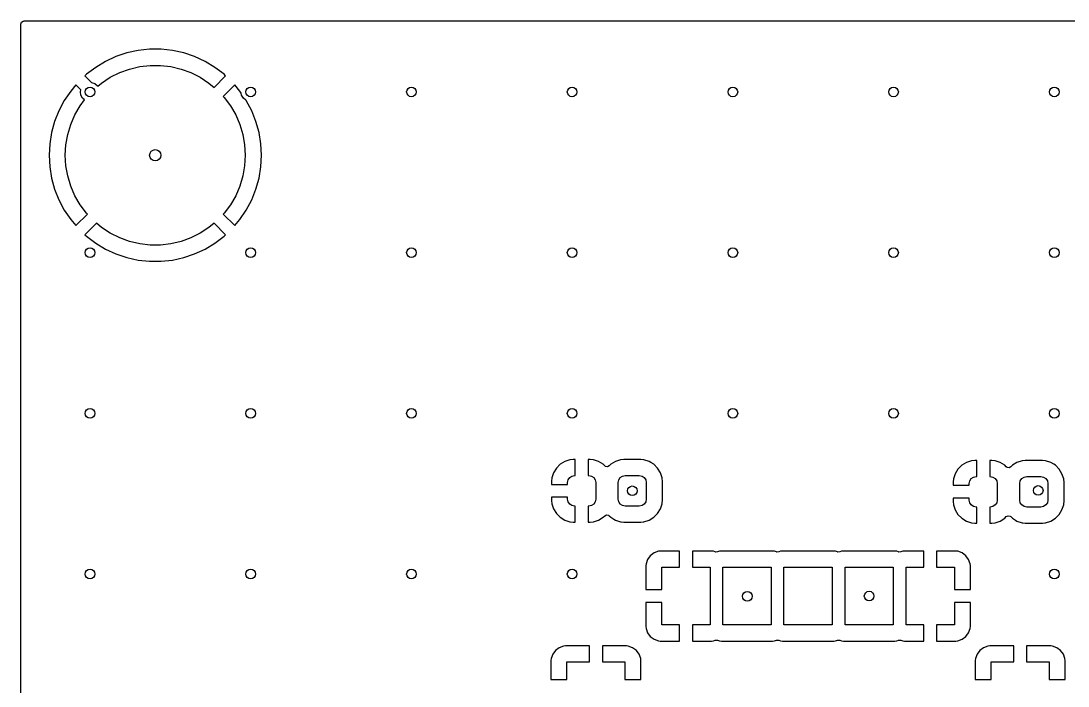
# Model space of a CAD drawing. Extents: x 4.39 to 6.32, y -5.3 to -3.37.
# Drawn here: x 4.391 to 5.673, y -4.181 to -3.366 of the extents above; entities that cross this region are included whole.
import ezdxf

# ---------------------------------------------------------------- set-up
doc = ezdxf.new("R2010")
doc.units = 0
doc.header["$MEASUREMENT"] = 0
doc.layers.add('BLACK', color=7, linetype='CONTINUOUS')

msp = doc.modelspace()

# ---------------------------------------------------------------- linework, layer by layer
at = {"layer": 'BLACK', "linetype": 'CONTINUOUS'}
for p, q in [((4.3906, -3.3701), (4.3913, -3.3678)), ((4.3906, -3.5307), (4.3906, -3.3701)), ((4.3913, -3.3678), (4.3933, -3.3664)), ((4.3933, -3.3664), (4.3945, -3.3662)), ((4.3945, -3.3662), (6.3158, -3.3662)), ((4.507, -3.4098), (4.4942, -3.4158)), ((4.5203, -3.4053), (4.507, -3.4098)), ((4.5341, -3.4023), (4.5203, -3.4053)), ((4.5203, -3.4053), (4.5203, -3.4053)), ((4.5481, -3.4008), (4.5341, -3.4023)), ((4.5622, -3.4008), (4.5481, -3.4008)), ((4.5762, -3.4023), (4.5622, -3.4008)), ((4.5899, -3.4053), (4.5762, -3.4023)), ((4.5762, -3.4023), (4.5762, -3.4023)), ((4.6033, -3.4098), (4.5899, -3.4053)), ((4.6161, -3.4158), (4.6033, -3.4098)), ((4.4821, -3.423), (4.4709, -3.4315)), ((4.4942, -3.4158), (4.4821, -3.423)), ((4.4821, -3.423), (4.4821, -3.423)), ((4.5235, -3.4251), (4.536, -3.4221)), ((4.536, -3.4221), (4.5487, -3.4207)), ((4.5487, -3.4207), (4.5615, -3.4207)), ((4.5615, -3.4207), (4.5743, -3.4221)), ((4.5743, -3.4221), (4.5867, -3.4251)), ((4.6281, -3.423), (4.6161, -3.4158)), ((4.6394, -3.4315), (4.6281, -3.423)), ((4.6281, -3.423), (4.6281, -3.423)), ((4.4709, -3.4315), (4.4689, -3.4334)), ((4.4689, -3.4334), (4.4771, -3.4415)), ((4.4709, -3.4315), (4.4709, -3.4315)), ((4.4893, -3.4423), (4.5, -3.4352)), ((4.5, -3.4352), (4.5115, -3.4295)), ((4.5115, -3.4295), (4.5235, -3.4251)), ((4.5867, -3.4251), (4.5988, -3.4295)), ((4.5988, -3.4295), (4.6102, -3.4352)), ((4.6102, -3.4352), (4.6209, -3.4423)), ((4.6272, -3.4475), (4.6413, -3.4334)), ((4.6413, -3.4334), (4.6394, -3.4315)), ((4.4578, -3.4446), (4.4515, -3.452)), ((4.4638, -3.4506), (4.4578, -3.4446)), ((4.4771, -3.4415), (4.4772, -3.4415)), ((4.4772, -3.4415), (4.4811, -3.4429)), ((4.4811, -3.4429), (4.4842, -3.4456)), ((4.4842, -3.4456), (4.4846, -3.4462)), ((4.4846, -3.4462), (4.4893, -3.4423)), ((4.6209, -3.4423), (4.6272, -3.4475)), ((4.6524, -3.4446), (4.6384, -3.4586)), ((4.6587, -3.452), (4.6524, -3.4446)), ((4.4515, -3.452), (4.4436, -3.4636)), ((4.4515, -3.452), (4.4515, -3.452)), ((4.463, -3.4701), (4.4685, -3.4627)), ((4.4634, -3.4531), (4.4638, -3.4506)), ((4.4641, -3.4572), (4.4634, -3.4531)), ((4.4661, -3.4607), (4.4641, -3.4572)), ((4.4685, -3.4627), (4.4661, -3.4607)), ((4.6384, -3.4586), (4.6396, -3.4599)), ((4.6396, -3.4599), (4.6472, -3.4701)), ((4.6605, -3.4546), (4.6587, -3.452)), ((4.6587, -3.452), (4.6587, -3.452)), ((4.6609, -3.4572), (4.6605, -3.4546)), ((4.663, -3.4607), (4.6609, -3.4572)), ((4.6661, -3.4634), (4.663, -3.4607)), ((4.4436, -3.4636), (4.437, -3.4761)), ((4.4566, -3.4812), (4.463, -3.4701)), ((4.6472, -3.4701), (4.6536, -3.4812)), ((4.6665, -3.4635), (4.6661, -3.4634)), ((4.6666, -3.4636), (4.6665, -3.4635)), ((4.6732, -3.4761), (4.6666, -3.4636)), ((4.437, -3.4761), (4.4318, -3.4892)), ((4.4515, -3.493), (4.4566, -3.4812)), ((4.6536, -3.4812), (4.6587, -3.493)), ((4.6784, -3.4892), (4.6732, -3.4761)), ((4.4318, -3.4892), (4.428, -3.5027)), ((4.4318, -3.4892), (4.4318, -3.4892)), ((4.4479, -3.5053), (4.4515, -3.493)), ((4.6587, -3.493), (4.6624, -3.5053)), ((4.6822, -3.5027), (4.6784, -3.4892)), ((4.6784, -3.4892), (4.6784, -3.4892)), ((4.428, -3.5027), (4.4258, -3.5166)), ((4.4456, -3.5179), (4.4479, -3.5053)), ((4.6624, -3.5053), (4.6646, -3.5179)), ((4.6845, -3.5166), (4.6822, -3.5027)), ((4.4258, -3.5166), (4.425, -3.5307)), ((4.4449, -3.5307), (4.4456, -3.5179)), ((4.6646, -3.5179), (4.6654, -3.5307)), ((4.6852, -3.5307), (4.6845, -3.5166)), ((4.3906, -3.9298), (4.3906, -3.5307)), ((4.425, -3.5307), (4.4258, -3.5448)), ((4.4456, -3.5435), (4.4449, -3.5307)), ((4.6654, -3.5307), (4.6646, -3.5435)), ((4.6845, -3.5448), (4.6852, -3.5307)), ((4.4258, -3.5448), (4.428, -3.5587)), ((4.4479, -3.5561), (4.4456, -3.5435)), ((4.6646, -3.5435), (4.6624, -3.5561)), ((4.6822, -3.5587), (4.6845, -3.5448)), ((4.428, -3.5587), (4.4318, -3.5723)), ((4.4515, -3.5684), (4.4479, -3.5561)), ((4.6624, -3.5561), (4.6587, -3.5684)), ((4.6784, -3.5723), (4.6822, -3.5587)), ((4.4318, -3.5723), (4.4318, -3.5723)), ((4.4318, -3.5723), (4.437, -3.5853)), ((4.4566, -3.5802), (4.4515, -3.5684)), ((4.6587, -3.5684), (4.6536, -3.5802)), ((4.6732, -3.5853), (4.6784, -3.5723)), ((4.6784, -3.5723), (4.6784, -3.5723)), ((4.437, -3.5853), (4.4436, -3.5978)), ((4.463, -3.5913), (4.4566, -3.5802)), ((4.6536, -3.5802), (4.6472, -3.5913)), ((4.6666, -3.5978), (4.6732, -3.5853)), ((4.4436, -3.5978), (4.4515, -3.6094)), ((4.4578, -3.6169), (4.4719, -3.6028)), ((4.4707, -3.6016), (4.463, -3.5913)), ((4.4719, -3.6028), (4.4707, -3.6016)), ((4.6396, -3.6016), (4.6384, -3.6028)), ((4.6384, -3.6028), (4.6524, -3.6169)), ((4.6472, -3.5913), (4.6396, -3.6016)), ((4.6587, -3.6094), (4.6666, -3.5978)), ((4.4515, -3.6094), (4.4515, -3.6094)), ((4.4515, -3.6094), (4.4578, -3.6169)), ((4.4831, -3.6139), (4.4689, -3.628)), ((4.4893, -3.6191), (4.4831, -3.6139)), ((4.6272, -3.6139), (4.6209, -3.6191)), ((4.6413, -3.628), (4.6272, -3.6139)), ((4.6524, -3.6169), (4.6587, -3.6094)), ((4.6587, -3.6094), (4.6587, -3.6094)), ((4.4689, -3.628), (4.4709, -3.6299)), ((4.5, -3.6262), (4.4893, -3.6191)), ((4.5115, -3.6319), (4.5, -3.6262)), ((4.6102, -3.6262), (4.5988, -3.6319)), ((4.6209, -3.6191), (4.6102, -3.6262)), ((4.6394, -3.6299), (4.6413, -3.628)), ((4.4709, -3.6299), (4.4821, -3.6384)), ((4.4821, -3.6384), (4.4821, -3.6384)), ((4.4821, -3.6384), (4.4942, -3.6457)), ((4.5235, -3.6363), (4.5115, -3.6319)), ((4.536, -3.6393), (4.5235, -3.6363)), ((4.5487, -3.6408), (4.536, -3.6393)), ((4.5615, -3.6408), (4.5487, -3.6408)), ((4.5743, -3.6393), (4.5615, -3.6408)), ((4.5867, -3.6363), (4.5743, -3.6393)), ((4.5988, -3.6319), (4.5867, -3.6363)), ((4.6161, -3.6457), (4.6281, -3.6384)), ((4.6281, -3.6384), (4.6394, -3.6299)), ((4.6281, -3.6384), (4.6281, -3.6384)), ((4.4942, -3.6457), (4.507, -3.6516)), ((4.507, -3.6516), (4.5203, -3.6561)), ((4.5899, -3.6561), (4.6033, -3.6516)), ((4.6033, -3.6516), (4.6161, -3.6457)), ((4.5203, -3.6561), (4.5341, -3.6591)), ((4.5341, -3.6591), (4.5341, -3.6591)), ((4.5341, -3.6591), (4.5481, -3.6606)), ((4.5481, -3.6606), (4.5622, -3.6606)), ((4.5622, -3.6606), (4.5762, -3.6591)), ((4.5762, -3.6591), (4.5899, -3.6561)), ((4.5899, -3.6561), (4.5899, -3.6561)), ((5.0511, -3.9093), (5.0464, -3.914)), ((5.0567, -3.9058), (5.0511, -3.9093)), ((5.063, -3.9037), (5.0567, -3.9058)), ((5.0669, -3.9033), (5.063, -3.9037)), ((5.063, -3.9037), (5.063, -3.9037)), ((5.0695, -3.9033), (5.0669, -3.9033)), ((5.0669, -3.9033), (5.0669, -3.9033)), ((5.0695, -3.923), (5.0695, -3.9033)), ((5.0695, -3.9033), (5.0695, -3.9033)), ((5.0879, -3.9033), (5.0852, -3.9033)), ((5.0852, -3.9033), (5.0852, -3.9033)), ((5.0852, -3.9033), (5.0852, -3.923)), ((5.0917, -3.9037), (5.0879, -3.9033)), ((5.098, -3.9058), (5.0917, -3.9037)), ((5.1036, -3.9093), (5.098, -3.9058)), ((5.1056, -3.9112), (5.1036, -3.9093)), ((5.1066, -3.912), (5.1056, -3.9112)), ((5.1111, -3.9112), (5.109, -3.9123)), ((5.1131, -3.9093), (5.1111, -3.9112)), ((5.1187, -3.9058), (5.1131, -3.9093)), ((5.1131, -3.9093), (5.1131, -3.9093)), ((5.1131, -3.9093), (5.1131, -3.9093)), ((5.1131, -3.9093), (5.1131, -3.9093)), ((5.125, -3.9037), (5.1187, -3.9058)), ((5.1187, -3.9058), (5.1187, -3.9058)), ((5.1289, -3.9033), (5.125, -3.9037)), ((5.1499, -3.9033), (5.1289, -3.9033)), ((5.1289, -3.9033), (5.1289, -3.9033)), ((5.1537, -3.9037), (5.1499, -3.9033)), ((5.1499, -3.9033), (5.1499, -3.9033)), ((5.16, -3.9058), (5.1537, -3.9037)), ((5.162, -3.907), (5.16, -3.9058)), ((5.16, -3.9058), (5.16, -3.9058)), ((5.1657, -3.9093), (5.162, -3.907)), ((5.1703, -3.914), (5.1657, -3.9093)), ((5.543, -3.9105), (5.5383, -3.9152)), ((5.5486, -3.907), (5.543, -3.9105)), ((5.5549, -3.9049), (5.5486, -3.907)), ((5.5588, -3.9045), (5.5549, -3.9049)), ((5.5549, -3.9049), (5.5549, -3.9049)), ((5.5614, -3.9045), (5.5588, -3.9045)), ((5.5588, -3.9045), (5.5588, -3.9045)), ((5.5614, -3.9242), (5.5614, -3.9045)), ((5.5614, -3.9045), (5.5614, -3.9045)), ((5.5798, -3.9045), (5.5772, -3.9045)), ((5.5772, -3.9045), (5.5772, -3.9045)), ((5.5772, -3.9045), (5.5772, -3.9242)), ((5.5837, -3.9049), (5.5798, -3.9045)), ((5.5899, -3.907), (5.5837, -3.9049)), ((5.5956, -3.9105), (5.5899, -3.907)), ((5.5975, -3.9124), (5.5956, -3.9105)), ((5.605, -3.9105), (5.603, -3.9124)), ((5.6106, -3.907), (5.605, -3.9105)), ((5.605, -3.9105), (5.605, -3.9105)), ((5.605, -3.9105), (5.605, -3.9105)), ((5.605, -3.9105), (5.605, -3.9105)), ((5.6169, -3.9049), (5.6106, -3.907)), ((5.6106, -3.907), (5.6106, -3.907)), ((5.6208, -3.9045), (5.6169, -3.9049)), ((5.6418, -3.9045), (5.6208, -3.9045)), ((5.6208, -3.9045), (5.6208, -3.9045)), ((5.6457, -3.9049), (5.6418, -3.9045)), ((5.6418, -3.9045), (5.6418, -3.9045)), ((5.652, -3.907), (5.6457, -3.9049)), ((5.6557, -3.9093), (5.652, -3.907)), ((5.652, -3.907), (5.652, -3.907)), ((5.6576, -3.9105), (5.6557, -3.9093)), ((5.6623, -3.9151), (5.6576, -3.9105)), ((5.0429, -3.9196), (5.0408, -3.9259)), ((5.0464, -3.914), (5.0429, -3.9196)), ((5.0627, -3.9256), (5.0655, -3.9237)), ((5.0655, -3.9237), (5.0687, -3.923)), ((5.0687, -3.923), (5.0695, -3.923)), ((5.0852, -3.923), (5.086, -3.923)), ((5.086, -3.923), (5.0893, -3.9237)), ((5.0893, -3.9237), (5.0921, -3.9256)), ((5.109, -3.9123), (5.1066, -3.912)), ((5.1247, -3.9256), (5.1275, -3.9237)), ((5.1275, -3.9237), (5.1308, -3.923)), ((5.1308, -3.923), (5.148, -3.923)), ((5.148, -3.923), (5.1513, -3.9237)), ((5.1513, -3.9237), (5.1541, -3.9256)), ((5.1738, -3.9196), (5.1703, -3.914)), ((5.1759, -3.9259), (5.1738, -3.9196)), ((5.5349, -3.9208), (5.5328, -3.9271)), ((5.5383, -3.9152), (5.5349, -3.9208)), ((5.5574, -3.9249), (5.5607, -3.9242)), ((5.5607, -3.9242), (5.5614, -3.9242)), ((5.5772, -3.9242), (5.5779, -3.9242)), ((5.5779, -3.9242), (5.5812, -3.9249)), ((5.5985, -3.9131), (5.5975, -3.9124)), ((5.6009, -3.9135), (5.5985, -3.9131)), ((5.603, -3.9124), (5.6009, -3.9135)), ((5.6194, -3.9249), (5.6227, -3.9242)), ((5.6227, -3.9242), (5.6399, -3.9242)), ((5.6399, -3.9242), (5.6432, -3.9249)), ((5.6657, -3.9208), (5.6623, -3.9151)), ((5.6678, -3.9271), (5.6657, -3.9208)), ((4.3906, -3.9496), (4.3906, -3.9298)), ((5.0408, -3.9259), (5.0405, -3.9298)), ((5.0405, -3.9298), (5.0405, -3.9339)), ((5.0405, -3.9339), (5.0405, -3.9339)), ((5.0405, -3.9339), (5.0601, -3.9339)), ((5.0601, -3.9316), (5.0608, -3.9283)), ((5.0601, -3.9339), (5.0601, -3.9316)), ((5.0608, -3.9283), (5.0627, -3.9256)), ((5.0921, -3.9256), (5.0939, -3.9283)), ((5.0939, -3.9283), (5.0946, -3.9316)), ((5.0946, -3.9316), (5.0946, -3.9518)), ((5.1221, -3.9316), (5.1228, -3.9283)), ((5.1221, -3.9518), (5.1221, -3.9316)), ((5.1228, -3.9283), (5.1247, -3.9256)), ((5.1541, -3.9256), (5.1559, -3.9283)), ((5.1559, -3.9283), (5.1566, -3.9316)), ((5.1566, -3.9316), (5.1566, -3.9518)), ((5.176, -3.9267), (5.1759, -3.9259)), ((5.1763, -3.9298), (5.176, -3.9267)), ((5.1763, -3.9309), (5.1763, -3.9298)), ((5.1763, -3.9508), (5.1763, -3.9309)), ((5.5328, -3.9271), (5.5324, -3.9309)), ((5.5324, -3.9309), (5.5324, -3.935)), ((5.5324, -3.935), (5.5324, -3.935)), ((5.5324, -3.935), (5.5521, -3.935)), ((5.5521, -3.9328), (5.5527, -3.9295)), ((5.5521, -3.935), (5.5521, -3.9328)), ((5.5527, -3.9295), (5.5546, -3.9267)), ((5.5546, -3.9267), (5.5574, -3.9249)), ((5.5812, -3.9249), (5.584, -3.9267)), ((5.584, -3.9267), (5.5859, -3.9295)), ((5.5859, -3.9295), (5.5865, -3.9328)), ((5.5865, -3.9328), (5.5865, -3.953)), ((5.6141, -3.9328), (5.6147, -3.9295)), ((5.6141, -3.953), (5.6141, -3.9328)), ((5.6147, -3.9295), (5.6166, -3.9267)), ((5.6166, -3.9267), (5.6194, -3.9249)), ((5.6432, -3.9249), (5.646, -3.9267)), ((5.646, -3.9267), (5.6479, -3.9295)), ((5.6479, -3.9295), (5.6485, -3.9328)), ((5.6485, -3.9328), (5.6485, -3.953)), ((5.6679, -3.9278), (5.6678, -3.9271)), ((5.6682, -3.9309), (5.6679, -3.9278)), ((5.6682, -3.9402), (5.6682, -3.9309)), ((4.3906, -4.0334), (4.3906, -3.9496)), ((5.0601, -3.9496), (5.0405, -3.9496)), ((5.0405, -3.9496), (5.0405, -3.9496)), ((5.0405, -3.9496), (5.0405, -3.9537)), ((5.0601, -3.9518), (5.0601, -3.9496)), ((5.6683, -3.9407), (5.6682, -3.9402)), ((5.6682, -3.9425), (5.6683, -3.942)), ((5.6682, -3.9549), (5.6682, -3.9425)), ((5.6683, -3.9413), (5.6683, -3.9407)), ((5.6683, -3.942), (5.6683, -3.9413)), ((5.0405, -3.9537), (5.0408, -3.9576)), ((5.0408, -3.9576), (5.0408, -3.9576)), ((5.0408, -3.9576), (5.0429, -3.9639)), ((5.0608, -3.9551), (5.0601, -3.9518)), ((5.0627, -3.9579), (5.0608, -3.9551)), ((5.0655, -3.9598), (5.0627, -3.9579)), ((5.0687, -3.9604), (5.0655, -3.9598)), ((5.0695, -3.9604), (5.0687, -3.9604)), ((5.0695, -3.9801), (5.0695, -3.9604)), ((5.086, -3.9604), (5.0852, -3.9604)), ((5.0852, -3.9604), (5.0852, -3.9801)), ((5.0893, -3.9598), (5.086, -3.9604)), ((5.0921, -3.9579), (5.0893, -3.9598)), ((5.0939, -3.9551), (5.0921, -3.9579)), ((5.0946, -3.9518), (5.0939, -3.9551)), ((5.1228, -3.9551), (5.1221, -3.9518)), ((5.1247, -3.9579), (5.1228, -3.9551)), ((5.1275, -3.9598), (5.1247, -3.9579)), ((5.1308, -3.9604), (5.1275, -3.9598)), ((5.148, -3.9604), (5.1308, -3.9604)), ((5.1513, -3.9598), (5.148, -3.9604)), ((5.1541, -3.9579), (5.1513, -3.9598)), ((5.1559, -3.9551), (5.1541, -3.9579)), ((5.1566, -3.9518), (5.1559, -3.9551)), ((5.1738, -3.9639), (5.1759, -3.9576)), ((5.1759, -3.9576), (5.176, -3.9564)), ((5.176, -3.9564), (5.1763, -3.9537)), ((5.1763, -3.9537), (5.1763, -3.9508)), ((5.5521, -3.9508), (5.5324, -3.9508)), ((5.5324, -3.9508), (5.5324, -3.9508)), ((5.5324, -3.9508), (5.5324, -3.9549)), ((5.5324, -3.9549), (5.5328, -3.9588)), ((5.5328, -3.9588), (5.5328, -3.9588)), ((5.5328, -3.9588), (5.5349, -3.965)), ((5.5521, -3.953), (5.5521, -3.9508)), ((5.5527, -3.9563), (5.5521, -3.953)), ((5.5546, -3.9591), (5.5527, -3.9563)), ((5.5574, -3.961), (5.5546, -3.9591)), ((5.5607, -3.9616), (5.5574, -3.961)), ((5.5614, -3.9616), (5.5607, -3.9616)), ((5.5614, -3.9813), (5.5614, -3.9616)), ((5.5779, -3.9616), (5.5772, -3.9616)), ((5.5772, -3.9616), (5.5772, -3.9813)), ((5.5812, -3.961), (5.5779, -3.9616)), ((5.584, -3.9591), (5.5812, -3.961)), ((5.5859, -3.9563), (5.584, -3.9591)), ((5.5865, -3.953), (5.5859, -3.9563)), ((5.6147, -3.9563), (5.6141, -3.953)), ((5.6166, -3.9591), (5.6147, -3.9563)), ((5.6194, -3.961), (5.6166, -3.9591)), ((5.6227, -3.9616), (5.6194, -3.961)), ((5.6399, -3.9616), (5.6227, -3.9616)), ((5.6432, -3.961), (5.6399, -3.9616)), ((5.646, -3.9591), (5.6432, -3.961)), ((5.6479, -3.9563), (5.646, -3.9591)), ((5.6485, -3.953), (5.6479, -3.9563)), ((5.6657, -3.9651), (5.6678, -3.9588)), ((5.6678, -3.9588), (5.668, -3.9576)), ((5.668, -3.9576), (5.6682, -3.9549)), ((5.0429, -3.9639), (5.0464, -3.9695)), ((5.0464, -3.9695), (5.0511, -3.9742)), ((5.0511, -3.9742), (5.0567, -3.9776)), ((5.098, -3.9776), (5.1036, -3.9742)), ((5.1036, -3.9742), (5.1056, -3.9722)), ((5.1056, -3.9722), (5.1077, -3.9711)), ((5.1077, -3.9711), (5.1101, -3.9715)), ((5.1101, -3.9715), (5.1111, -3.9722)), ((5.1111, -3.9722), (5.1131, -3.9742)), ((5.1131, -3.9742), (5.1168, -3.9765)), ((5.16, -3.9777), (5.1657, -3.9742)), ((5.1657, -3.9742), (5.1703, -3.9695)), ((5.1703, -3.9695), (5.1738, -3.9639)), ((5.5349, -3.965), (5.5383, -3.9707)), ((5.5383, -3.9707), (5.543, -3.9753)), ((5.543, -3.9753), (5.5486, -3.9788)), ((5.5899, -3.9788), (5.5956, -3.9753)), ((5.5956, -3.9753), (5.5975, -3.9734)), ((5.5975, -3.9734), (5.5997, -3.9723)), ((5.5997, -3.9723), (5.6021, -3.9727)), ((5.6021, -3.9727), (5.603, -3.9734)), ((5.603, -3.9734), (5.605, -3.9754)), ((5.605, -3.9754), (5.6087, -3.9776)), ((5.652, -3.9788), (5.6576, -3.9754)), ((5.6576, -3.9754), (5.6623, -3.9707)), ((5.6623, -3.9707), (5.6657, -3.9651)), ((5.0567, -3.9776), (5.063, -3.9797)), ((5.063, -3.9797), (5.0669, -3.9801)), ((5.0669, -3.9801), (5.0695, -3.9801)), ((5.0695, -3.9801), (5.0695, -3.9801)), ((5.0852, -3.9801), (5.0852, -3.9801)), ((5.0852, -3.9801), (5.0879, -3.9801)), ((5.0879, -3.9801), (5.0917, -3.9797)), ((5.0917, -3.9797), (5.098, -3.9776)), ((5.0917, -3.9797), (5.0917, -3.9797)), ((5.1168, -3.9765), (5.1187, -3.9777)), ((5.1187, -3.9777), (5.1187, -3.9777)), ((5.1187, -3.9777), (5.1187, -3.9777)), ((5.1187, -3.9777), (5.125, -3.9797)), ((5.125, -3.9797), (5.1258, -3.9798)), ((5.1258, -3.9798), (5.1289, -3.9801)), ((5.1289, -3.9801), (5.1289, -3.9801)), ((5.1289, -3.9801), (5.1499, -3.9801)), ((5.1499, -3.9801), (5.1527, -3.9798)), ((5.1527, -3.9798), (5.1537, -3.9797)), ((5.1537, -3.9797), (5.16, -3.9777)), ((5.5486, -3.9788), (5.5549, -3.9809)), ((5.5549, -3.9809), (5.5588, -3.9813)), ((5.5588, -3.9813), (5.5614, -3.9813)), ((5.5614, -3.9813), (5.5614, -3.9813)), ((5.5772, -3.9813), (5.5772, -3.9813)), ((5.5772, -3.9813), (5.5798, -3.9813)), ((5.5798, -3.9813), (5.5837, -3.9809)), ((5.5837, -3.9809), (5.5899, -3.9788)), ((5.5837, -3.9809), (5.5837, -3.9809)), ((5.6087, -3.9776), (5.6106, -3.9788)), ((5.6106, -3.9788), (5.6106, -3.9788)), ((5.6106, -3.9788), (5.6106, -3.9788)), ((5.6106, -3.9788), (5.6169, -3.9809)), ((5.6169, -3.9809), (5.6177, -3.981)), ((5.6177, -3.981), (5.6208, -3.9813)), ((5.6208, -3.9813), (5.6208, -3.9813)), ((5.6208, -3.9813), (5.6418, -3.9813)), ((5.6418, -3.9813), (5.6446, -3.981)), ((5.6446, -3.981), (5.6457, -3.9809)), ((5.6457, -3.9809), (5.652, -3.9788)), ((5.1581, -4.0257), (5.1562, -4.031)), ((5.1615, -4.0212), (5.1581, -4.0257)), ((5.1581, -4.0257), (5.1581, -4.0257)), ((5.1661, -4.0178), (5.1615, -4.0212)), ((5.1615, -4.0212), (5.1615, -4.0212)), ((5.1714, -4.0158), (5.1661, -4.0178)), ((5.1661, -4.0178), (5.1661, -4.0178)), ((5.1737, -4.0156), (5.1714, -4.0158)), ((5.1714, -4.0158), (5.1714, -4.0158)), ((5.1972, -4.0156), (5.1737, -4.0156)), ((5.1972, -4.0352), (5.1972, -4.0156)), ((5.1972, -4.0156), (5.1972, -4.0156)), ((5.2365, -4.0156), (5.213, -4.0156)), ((5.213, -4.0156), (5.213, -4.0156)), ((5.213, -4.0156), (5.213, -4.0352)), ((5.2389, -4.0158), (5.2365, -4.0156)), ((5.2411, -4.0166), (5.2389, -4.0158)), ((5.2389, -4.0158), (5.2389, -4.0158)), ((5.2414, -4.0167), (5.2411, -4.0166)), ((5.2439, -4.0166), (5.2414, -4.0167)), ((5.2462, -4.0158), (5.2439, -4.0166)), ((5.2473, -4.0157), (5.2462, -4.0158)), ((5.2462, -4.0158), (5.2462, -4.0158)), ((5.2485, -4.0155), (5.2473, -4.0157)), ((5.3113, -4.0155), (5.2485, -4.0155)), ((5.2485, -4.0155), (5.2485, -4.0155)), ((5.2485, -4.0155), (5.2485, -4.0155)), ((5.3125, -4.0157), (5.3113, -4.0155)), ((5.3113, -4.0155), (5.3113, -4.0155)), ((5.3137, -4.0158), (5.3125, -4.0157)), ((5.316, -4.0166), (5.3137, -4.0158)), ((5.3137, -4.0158), (5.3137, -4.0158)), ((5.3137, -4.0158), (5.3137, -4.0158)), ((5.3163, -4.0167), (5.316, -4.0166)), ((5.3187, -4.0166), (5.3163, -4.0167)), ((5.321, -4.0158), (5.3187, -4.0166)), ((5.3221, -4.0157), (5.321, -4.0158)), ((5.3233, -4.0155), (5.3221, -4.0157)), ((5.3861, -4.0155), (5.3233, -4.0155)), ((5.3233, -4.0155), (5.3233, -4.0155)), ((5.3233, -4.0155), (5.3233, -4.0155)), ((5.3873, -4.0157), (5.3861, -4.0155)), ((5.3861, -4.0155), (5.3861, -4.0155)), ((5.3885, -4.0158), (5.3873, -4.0157)), ((5.3908, -4.0166), (5.3885, -4.0158)), ((5.3885, -4.0158), (5.3885, -4.0158)), ((5.3885, -4.0158), (5.3885, -4.0158)), ((5.3911, -4.0167), (5.3908, -4.0166)), ((5.3935, -4.0166), (5.3911, -4.0167)), ((5.3958, -4.0158), (5.3935, -4.0166)), ((5.3969, -4.0157), (5.3958, -4.0158)), ((5.3981, -4.0155), (5.3969, -4.0157)), ((5.4609, -4.0155), (5.3981, -4.0155)), ((5.3981, -4.0155), (5.3981, -4.0155)), ((5.3981, -4.0155), (5.3981, -4.0155)), ((5.4621, -4.0157), (5.4609, -4.0155)), ((5.4609, -4.0155), (5.4609, -4.0155)), ((5.4633, -4.0158), (5.4621, -4.0157)), ((5.4656, -4.0166), (5.4633, -4.0158)), ((5.4633, -4.0158), (5.4633, -4.0158)), ((5.4633, -4.0158), (5.4633, -4.0158)), ((5.4633, -4.0158), (5.4633, -4.0158)), ((5.4659, -4.0167), (5.4656, -4.0166)), ((5.4683, -4.0166), (5.4659, -4.0167)), ((5.4706, -4.0158), (5.4683, -4.0166)), ((5.4729, -4.0156), (5.4706, -4.0158)), ((5.4706, -4.0158), (5.4706, -4.0158)), ((5.4965, -4.0156), (5.4729, -4.0156)), ((5.4965, -4.0352), (5.4965, -4.0156)), ((5.4965, -4.0156), (5.4965, -4.0156)), ((5.5357, -4.0156), (5.5122, -4.0156)), ((5.5122, -4.0156), (5.5122, -4.0156)), ((5.5122, -4.0156), (5.5122, -4.0352)), ((5.5381, -4.0158), (5.5357, -4.0156)), ((5.5434, -4.0178), (5.5381, -4.0158)), ((5.5381, -4.0158), (5.5381, -4.0158)), ((5.5479, -4.0212), (5.5434, -4.0178)), ((5.5434, -4.0178), (5.5434, -4.0178)), ((5.5513, -4.0257), (5.5479, -4.0212)), ((5.5479, -4.0212), (5.5479, -4.0212)), ((5.5533, -4.031), (5.5513, -4.0257)), ((5.5513, -4.0257), (5.5513, -4.0257)), ((4.3906, -4.108), (4.3906, -4.0334)), ((5.1562, -4.031), (5.1559, -4.0334)), ((5.1559, -4.0334), (5.1559, -4.0628)), ((5.1562, -4.031), (5.1562, -4.031)), ((5.1756, -4.0628), (5.1756, -4.0352)), ((5.1756, -4.0352), (5.1972, -4.0352)), ((5.213, -4.0352), (5.2346, -4.0352)), ((5.2346, -4.0352), (5.2346, -4.1061)), ((5.2504, -4.1061), (5.2504, -4.0352)), ((5.2504, -4.0352), (5.3094, -4.0352)), ((5.3094, -4.0352), (5.3094, -4.1061)), ((5.3252, -4.1061), (5.3252, -4.0352)), ((5.3252, -4.0352), (5.3843, -4.0352)), ((5.3843, -4.0352), (5.3843, -4.1061)), ((5.4, -4.1061), (5.4, -4.0352)), ((5.4, -4.0352), (5.4591, -4.0352)), ((5.4591, -4.0352), (5.4591, -4.1061)), ((5.4748, -4.1061), (5.4748, -4.0352)), ((5.4748, -4.0352), (5.4965, -4.0352)), ((5.5122, -4.0352), (5.5339, -4.0352)), ((5.5339, -4.0352), (5.5339, -4.0628)), ((5.5535, -4.0334), (5.5533, -4.031)), ((5.5533, -4.031), (5.5533, -4.031)), ((5.5535, -4.0628), (5.5535, -4.0334)), ((5.1559, -4.0628), (5.1559, -4.0628)), ((5.1559, -4.0628), (5.1756, -4.0628)), ((5.5339, -4.0628), (5.5535, -4.0628)), ((5.5535, -4.0628), (5.5535, -4.0628)), ((5.1756, -4.0785), (5.1559, -4.0785)), ((5.1559, -4.0785), (5.1559, -4.0785)), ((5.1559, -4.0785), (5.1559, -4.108)), ((5.1756, -4.1061), (5.1756, -4.0785)), ((5.5535, -4.0785), (5.5339, -4.0785)), ((5.5339, -4.0785), (5.5339, -4.1061)), ((5.5535, -4.108), (5.5535, -4.0785)), ((5.5535, -4.0785), (5.5535, -4.0785)), ((4.3906, -4.1495), (4.3906, -4.108)), ((5.1559, -4.108), (5.1559, -4.108)), ((5.1559, -4.108), (5.1562, -4.1103)), ((5.1562, -4.1103), (5.1562, -4.1103)), ((5.1562, -4.1103), (5.1581, -4.1156)), ((5.1581, -4.1156), (5.1581, -4.1156)), ((5.1581, -4.1156), (5.1615, -4.1202)), ((5.1972, -4.1061), (5.1756, -4.1061)), ((5.1972, -4.1258), (5.1972, -4.1061)), ((5.2346, -4.1061), (5.213, -4.1061)), ((5.213, -4.1061), (5.213, -4.1258)), ((5.3094, -4.1061), (5.2504, -4.1061)), ((5.3843, -4.1061), (5.3252, -4.1061)), ((5.4591, -4.1061), (5.4, -4.1061)), ((5.4965, -4.1061), (5.4748, -4.1061)), ((5.4965, -4.1258), (5.4965, -4.1061)), ((5.5339, -4.1061), (5.5122, -4.1061)), ((5.5122, -4.1061), (5.5122, -4.1258)), ((5.5479, -4.1202), (5.5513, -4.1156)), ((5.5513, -4.1156), (5.5533, -4.1103)), ((5.5513, -4.1156), (5.5513, -4.1156)), ((5.5533, -4.1103), (5.5535, -4.108)), ((5.5533, -4.1103), (5.5533, -4.1103)), ((5.1615, -4.1202), (5.1615, -4.1202)), ((5.1615, -4.1202), (5.1661, -4.1236)), ((5.1661, -4.1236), (5.1661, -4.1236)), ((5.1661, -4.1236), (5.1714, -4.1255)), ((5.1714, -4.1255), (5.1714, -4.1255)), ((5.1714, -4.1255), (5.1737, -4.1258)), ((5.1737, -4.1258), (5.1972, -4.1258)), ((5.1972, -4.1258), (5.1972, -4.1258)), ((5.213, -4.1258), (5.213, -4.1258)), ((5.213, -4.1258), (5.2365, -4.1258)), ((5.2365, -4.1258), (5.2389, -4.1255)), ((5.2389, -4.1255), (5.2411, -4.1247)), ((5.2411, -4.1247), (5.2435, -4.1246)), ((5.2435, -4.1246), (5.2439, -4.1247)), ((5.2439, -4.1247), (5.2462, -4.1256)), ((5.2462, -4.1256), (5.2485, -4.1258)), ((5.2485, -4.1258), (5.3113, -4.1258)), ((5.3113, -4.1258), (5.3137, -4.1256)), ((5.3137, -4.1256), (5.316, -4.1247)), ((5.316, -4.1247), (5.3184, -4.1246)), ((5.3184, -4.1246), (5.3187, -4.1247)), ((5.3187, -4.1247), (5.321, -4.1256)), ((5.321, -4.1256), (5.3233, -4.1258)), ((5.3233, -4.1258), (5.3861, -4.1258)), ((5.3861, -4.1258), (5.3885, -4.1256)), ((5.3885, -4.1256), (5.3908, -4.1247)), ((5.3908, -4.1247), (5.3932, -4.1246)), ((5.3932, -4.1246), (5.3935, -4.1247)), ((5.3935, -4.1247), (5.3958, -4.1256)), ((5.3958, -4.1256), (5.3981, -4.1258)), ((5.3981, -4.1258), (5.4609, -4.1258)), ((5.4609, -4.1258), (5.4633, -4.1256)), ((5.4633, -4.1256), (5.4656, -4.1247)), ((5.4656, -4.1247), (5.468, -4.1246)), ((5.468, -4.1246), (5.4683, -4.1247)), ((5.4683, -4.1247), (5.4706, -4.1255)), ((5.4706, -4.1255), (5.4706, -4.1255)), ((5.4706, -4.1255), (5.4729, -4.1258)), ((5.4729, -4.1258), (5.4965, -4.1258)), ((5.4965, -4.1258), (5.4965, -4.1258)), ((5.5122, -4.1258), (5.5122, -4.1258)), ((5.5122, -4.1258), (5.5357, -4.1258)), ((5.5357, -4.1258), (5.5381, -4.1255)), ((5.5381, -4.1255), (5.5434, -4.1236)), ((5.5381, -4.1255), (5.5381, -4.1255)), ((5.5434, -4.1236), (5.5479, -4.1202)), ((5.5434, -4.1236), (5.5434, -4.1236)), ((5.5479, -4.1202), (5.5479, -4.1202)), ((5.042, -4.1418), (5.04, -4.1472)), ((5.0454, -4.1373), (5.042, -4.1418)), ((5.042, -4.1418), (5.042, -4.1418)), ((5.0499, -4.1339), (5.0454, -4.1373)), ((5.0454, -4.1373), (5.0454, -4.1373)), ((5.0552, -4.1319), (5.0499, -4.1339)), ((5.0499, -4.1339), (5.0499, -4.1339)), ((5.0576, -4.1317), (5.0552, -4.1319)), ((5.0552, -4.1319), (5.0552, -4.1319)), ((5.087, -4.1317), (5.0576, -4.1317)), ((5.087, -4.1514), (5.087, -4.1317)), ((5.087, -4.1317), (5.087, -4.1317)), ((5.1322, -4.1317), (5.1028, -4.1317)), ((5.1028, -4.1317), (5.1028, -4.1317)), ((5.1028, -4.1317), (5.1028, -4.1514)), ((5.1345, -4.1319), (5.1322, -4.1317)), ((5.1398, -4.1339), (5.1345, -4.1319)), ((5.1345, -4.1319), (5.1345, -4.1319)), ((5.1444, -4.1373), (5.1398, -4.1339)), ((5.1398, -4.1339), (5.1398, -4.1339)), ((5.1478, -4.1418), (5.1444, -4.1373)), ((5.1444, -4.1373), (5.1444, -4.1373)), ((5.1497, -4.1472), (5.1478, -4.1418)), ((5.1478, -4.1418), (5.1478, -4.1418)), ((5.5617, -4.1418), (5.5597, -4.1472)), ((5.5651, -4.1373), (5.5617, -4.1418)), ((5.5617, -4.1418), (5.5617, -4.1418)), ((5.5696, -4.1339), (5.5651, -4.1373)), ((5.5651, -4.1373), (5.5651, -4.1373)), ((5.5749, -4.1319), (5.5696, -4.1339)), ((5.5696, -4.1339), (5.5696, -4.1339)), ((5.5773, -4.1317), (5.5749, -4.1319)), ((5.5749, -4.1319), (5.5749, -4.1319)), ((5.6067, -4.1317), (5.5773, -4.1317)), ((5.6067, -4.1514), (5.6067, -4.1317)), ((5.6067, -4.1317), (5.6067, -4.1317)), ((5.6519, -4.1317), (5.6224, -4.1317)), ((5.6224, -4.1317), (5.6224, -4.1317)), ((5.6224, -4.1317), (5.6224, -4.1514)), ((5.6542, -4.1319), (5.6519, -4.1317)), ((5.6595, -4.1339), (5.6542, -4.1319)), ((5.6542, -4.1319), (5.6542, -4.1319)), ((5.6641, -4.1373), (5.6595, -4.1339)), ((5.6595, -4.1339), (5.6595, -4.1339)), ((5.6675, -4.1418), (5.6641, -4.1373)), ((5.6641, -4.1373), (5.6641, -4.1373)), ((5.6694, -4.1472), (5.6675, -4.1418)), ((5.6675, -4.1418), (5.6675, -4.1418)), ((4.3906, -4.2243), (4.3906, -4.1495)), ((5.04, -4.1472), (5.0398, -4.1495)), ((5.0398, -4.1495), (5.0398, -4.173)), ((5.04, -4.1472), (5.04, -4.1472)), ((5.0594, -4.173), (5.0594, -4.1514)), ((5.0594, -4.1514), (5.087, -4.1514)), ((5.1028, -4.1514), (5.1303, -4.1514)), ((5.1303, -4.1514), (5.1303, -4.173)), ((5.15, -4.1495), (5.1497, -4.1472)), ((5.1497, -4.1472), (5.1497, -4.1472)), ((5.15, -4.173), (5.15, -4.1495)), ((5.5597, -4.1472), (5.5594, -4.1495)), ((5.5594, -4.1495), (5.5594, -4.173)), ((5.5597, -4.1472), (5.5597, -4.1472)), ((5.5791, -4.173), (5.5791, -4.1514)), ((5.5791, -4.1514), (5.6067, -4.1514)), ((5.6224, -4.1514), (5.65, -4.1514)), ((5.65, -4.1514), (5.65, -4.173)), ((5.6697, -4.1495), (5.6694, -4.1472)), ((5.6694, -4.1472), (5.6694, -4.1472)), ((5.6697, -4.173), (5.6697, -4.1495)), ((5.0398, -4.173), (5.0398, -4.173)), ((5.0398, -4.173), (5.0594, -4.173)), ((5.1303, -4.173), (5.15, -4.173)), ((5.15, -4.173), (5.15, -4.173)), ((5.5594, -4.173), (5.5594, -4.173)), ((5.5594, -4.173), (5.5791, -4.173)), ((5.65, -4.173), (5.6697, -4.173)), ((5.6697, -4.173), (5.6697, -4.173))]:
    msp.add_line(p, q, dxfattribs=at)
at = {"layer": 'BLACK'}
for centre, radius in [((4.4752, -3.4531), 0.00591), ((4.672, -3.4531), 0.00591), ((4.8689, -3.4531), 0.00591), ((5.0657, -3.4531), 0.00591), ((5.2626, -3.4531), 0.00591), ((5.4594, -3.4531), 0.00591), ((5.6563, -3.4531), 0.00591), ((4.5551, -3.5307), 0.00689), ((4.4752, -3.65), 0.00591), ((4.672, -3.65), 0.00591), ((4.8689, -3.65), 0.00591), ((5.0657, -3.65), 0.00591), ((5.2626, -3.65), 0.00591), ((5.4594, -3.65), 0.00591), ((5.6563, -3.65), 0.00591), ((4.4752, -3.8469), 0.00591), ((4.672, -3.8469), 0.00591), ((4.8689, -3.8469), 0.00591), ((5.0657, -3.8469), 0.00591), ((5.2626, -3.8469), 0.00591), ((5.4594, -3.8469), 0.00591), ((5.6563, -3.8469), 0.00591), ((5.1394, -3.9417), 0.00591), ((5.6366, -3.9413), 0.00591), ((4.4752, -4.0437), 0.00591), ((4.672, -4.0437), 0.00591), ((4.8689, -4.0437), 0.00591), ((5.0657, -4.0437), 0.00591), ((5.6563, -4.0437), 0.00591), ((5.2803, -4.0709), 0.00591), ((5.4295, -4.0707), 0.00591)]:
    msp.add_circle(centre, radius, dxfattribs=at)

doc.saveas('drawing.dxf')
